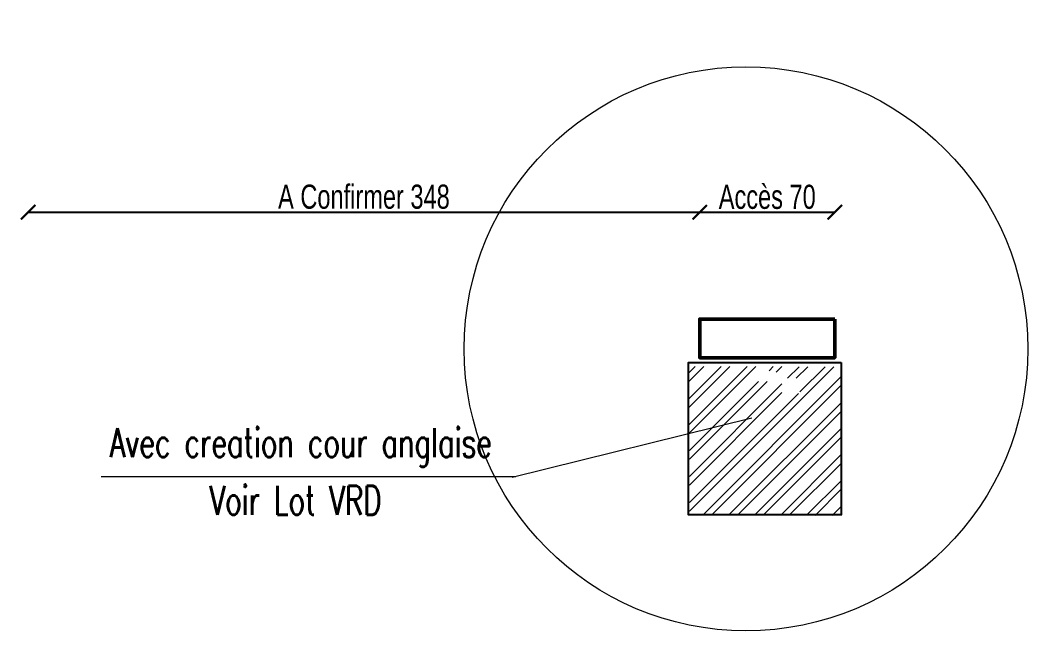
# Model space of a CAD drawing. Header units: metres. Extents: x -12536 to 12621, y -17191 to 9596.
# Drawn here: x 1798 to 2321, y 5453 to 5769 of the extents above; entities that cross this region are included whole.
import ezdxf
from ezdxf.lldxf.tags import DXFTag

# ---------------------------------------------------------------- set-up
doc = ezdxf.new("R2010")
doc.units = ezdxf.units.M
doc.header["$MEASUREMENT"] = 0
doc.header["$PDMODE"] = 2
doc.header["$PDSIZE"] = 0.25
doc.layers.add('B-COT', color=1, linetype='Continuous', lineweight=18)
doc.layers.add('B-HATCH-RELEVE', color=7, linetype='Continuous')
doc.layers.add('Calque commun', color=7, linetype='Continuous')
doc.styles.add('TEXTE', font='arial.ttf', dxfattribs={"width": 0.7})
doc.styles.add('TEXTE100', font='romans.shx', dxfattribs={"width": 0.7, "height": 0.3})
tags = doc.linetypes.add('HIDDEN', pattern=[0.375, 0.25, -0.125]).pattern_tags.tags
tags[6:7] = [DXFTag(74, 4), DXFTag(75, 0), DXFTag(340, '0'), DXFTag(46, 1.0), DXFTag(50, 0.0), DXFTag(44, 0.0), DXFTag(45, 0.0)]
tags[4:5] = [DXFTag(74, 4), DXFTag(75, 0), DXFTag(340, '0'), DXFTag(46, 1.0), DXFTag(50, 0.0), DXFTag(44, 0.0), DXFTag(45, 0.0)]
doc.dimstyles.new('COT 50', dxfattribs={"dimscale": 0.05, "dimtxt": 250, "dimasz": 150, "dimexe": 1, "dimexo": 2, "dimgap": 30, "dimtad": 1, "dimdec": 1, "dimrnd": 0.5, "dimzin": 12, "dimdsep": 46, "dimtxsty": 'TEXTE', "dimblk1": 'ARCHTICK', "dimblk2": 'ARCHTICK', "dimsah": 1, "dimcen": 0, "dimdle": 1.5, "dimclrd": 1, "dimclre": 1, "dimclrt": 3, "dimadec": 0, "dimazin": 0, "dimtfac": 1, "dimtdec": 1, "dimtmove": 0, "dimatfit": 3, "dimldrblk": 'ARCHTICK', "dimfxl": 1, "dimtolj": 1, "dimtzin": 0, "dimarcsym": 0})

# ---------------------------------------------------------------- blocks, each defined once
blk = doc.blocks.new('_ArchTick')
at = {"color": 0, "linetype": 'ByBlock', "const_width": 0.15}
blk.add_lwpolyline([(-0.5, -0.5), (0.5, 0.5)], dxfattribs=at)
blk = doc.blocks.new('*D2182')
at = {"layer": 'B-HATCH-RELEVE', "color": 1, "linetype": 'ByBlock', "lineweight": -2, "transparency": 16777216}
for p, q in [((1802.43, 5669.95), (2150.57, 5669.95)), ((1802.5, 5669.96), (1802.5, 5669.9)), ((2150.5, 5669.96), (2150.5, 5669.9))]:
    blk.add_line(p, q, dxfattribs=at)
at = {"layer": 'Defpoints', "color": 0, "transparency": 16777216}
for p in [(1802.5, 5769.42), (2150.5, 5769.42), (2150.5, 5669.95)]:
    blk.add_point(p, dxfattribs=at)
at = {"layer": 'B-HATCH-RELEVE', "color": 1, "lineweight": -2, "transparency": 16777216, "xscale": 7.5, "yscale": 7.5, "zscale": 7.5, "rotation": 180}
blk.add_blockref('_ArchTick', (1802.5, 5669.95), dxfattribs=at)
at = {"layer": 'B-HATCH-RELEVE', "color": 1, "lineweight": -2, "transparency": 16777216, "xscale": 7.5, "yscale": 7.5, "zscale": 7.5}
blk.add_blockref('_ArchTick', (2150.5, 5669.95), dxfattribs=at)
at = {"layer": 'B-HATCH-RELEVE', "color": 3, "transparency": 16777216, "insert": (1976.5, 5677.92), "char_height": 12.5, "attachment_point": 5, "style": 'TEXTE'}
blk.add_mtext('\\A1;A Confirmer 348', dxfattribs=at)
blk = doc.blocks.new('*D2183')
at = {"layer": 'B-HATCH-RELEVE', "color": 1, "linetype": 'ByBlock', "lineweight": -2, "transparency": 16777216}
for p, q in [((2150.42, 5669.95), (2220.57, 5669.95)), ((2150.5, 5669.96), (2150.5, 5669.9)), ((2220.5, 5669.96), (2220.5, 5669.9))]:
    blk.add_line(p, q, dxfattribs=at)
at = {"layer": 'Defpoints', "color": 0, "transparency": 16777216}
for p in [(2150.5, 5769.42), (2220.5, 5769.42), (2220.5, 5669.95)]:
    blk.add_point(p, dxfattribs=at)
at = {"layer": 'B-HATCH-RELEVE', "color": 1, "lineweight": -2, "transparency": 16777216, "xscale": 7.5, "yscale": 7.5, "zscale": 7.5, "rotation": 180}
blk.add_blockref('_ArchTick', (2150.5, 5669.95), dxfattribs=at)
at = {"layer": 'B-HATCH-RELEVE', "color": 1, "lineweight": -2, "transparency": 16777216, "xscale": 7.5, "yscale": 7.5, "zscale": 7.5}
blk.add_blockref('_ArchTick', (2220.5, 5669.95), dxfattribs=at)
at = {"layer": 'B-HATCH-RELEVE', "color": 3, "transparency": 16777216, "insert": (2185.5, 5677.84), "char_height": 12.5, "attachment_point": 5, "style": 'TEXTE'}
blk.add_mtext('\\A1;Accès 70', dxfattribs=at)

msp = doc.modelspace()

# ---------------------------------------------------------------- hatches: boundary and pattern name
at = {"layer": 'Calque commun', "linetype": 'Continuous', "lineweight": 5}
h = msp.add_hatch(dxfattribs=at)
h.set_pattern_fill('ANSI32', color=6, angle=-180)
h.set_pattern_definition([(225, (65092.052, -86514.749), (6.7351921, -6.7351921), []), (225, (65087.562, -86514.749), (6.7351921, -6.7351921), [])])
h.paths.add_polyline_path([(2224.06, 5512.771), (2145.179, 5513.51), (2145.07, 5589.998), (2223.635, 5589.922)])
h.paths.add_polyline_path([(2190.189, 5587.837), (2190.115, 5582.329), (2179.771, 5582.329), (2179.846, 5587.837)], flags=16)
h.paths.add_polyline_path([(2202.346, 5583.928), (2202.391, 5576.095), (2193.119, 5576.068), (2193.074, 5583.902)], flags=16)

# ---------------------------------------------------------------- linework, layer by layer
at = {"layer": 'B-COT', "color": 3, "linetype": 'Continuous', "lineweight": 50}
msp.add_lwpolyline([(2220.498, 5614.594), (2220.498, 5594.595), (2150.498, 5594.595), (2150.498, 5614.594)], close=True, dxfattribs=at)
at = {"layer": 'B-COT'}
msp.add_circle((2174.485, 5599.173), 146.061, dxfattribs=at)
at = {"layer": 'Calque commun', "color": 6, "linetype": 'Continuous', "lineweight": 5}
for p, q in [((2177.481, 5563.333), (2053.281, 5532.521)), ((1840.274, 5533.02), (2055.294, 5533.02))]:
    msp.add_line(p, q, dxfattribs=at)
at = {"layer": 'Calque commun', "color": 6, "linetype": 'HIDDEN', "lineweight": 25}
msp.add_lwpolyline([(2223.848, 5592.134), (2223.848, 5513.14), (2144.654, 5513.14), (2144.654, 5592.134)], close=True, dxfattribs=at)

# ---------------------------------------------------------------- texts
at = {"layer": 'Calque commun', "color": 6, "linetype": 'Continuous', "lineweight": 5, "style": 'TEXTE100', "width": 0.7}
for s, p in [('Avec creation cour anglaise', (1844.821, 5543.114, -34.014)), ('Voir Lot VRD', (1896.528, 5513.243, -34.014))]:
    msp.add_text(s, height=15, dxfattribs=at).set_placement(p)

# ---------------------------------------------------------------- dimensions: what is measured, and where the dimension line sits
at = {"layer": 'B-HATCH-RELEVE'}
for base, p1, p2, text, override, picture, middle in [((2150.498, 5669.954), (1802.501, 5769.42), (2150.498, 5769.42), 'A Confirmer <>', {"dimfxl": 0.05, "dimfxlon": 1, "dimarcsym": 2}, '*D2182', (1976.5, 5677.921)), ((2220.499, 5669.954), (2150.498, 5769.42), (2220.499, 5769.42), 'Accès <>', {"dimtmove": 1, "dimfxl": 0.05, "dimfxlon": 1, "dimarcsym": 2}, '*D2183', (2185.499, 5677.845))]:
    dim = msp.add_linear_dim(base=base, p1=p1, p2=p2, text=text, dimstyle='COT 50', override=override, dxfattribs=at)
    dim.commit()
    dim.dimension.update_dxf_attribs({"geometry": picture, "text_midpoint": middle})

doc.saveas('drawing.dxf')
